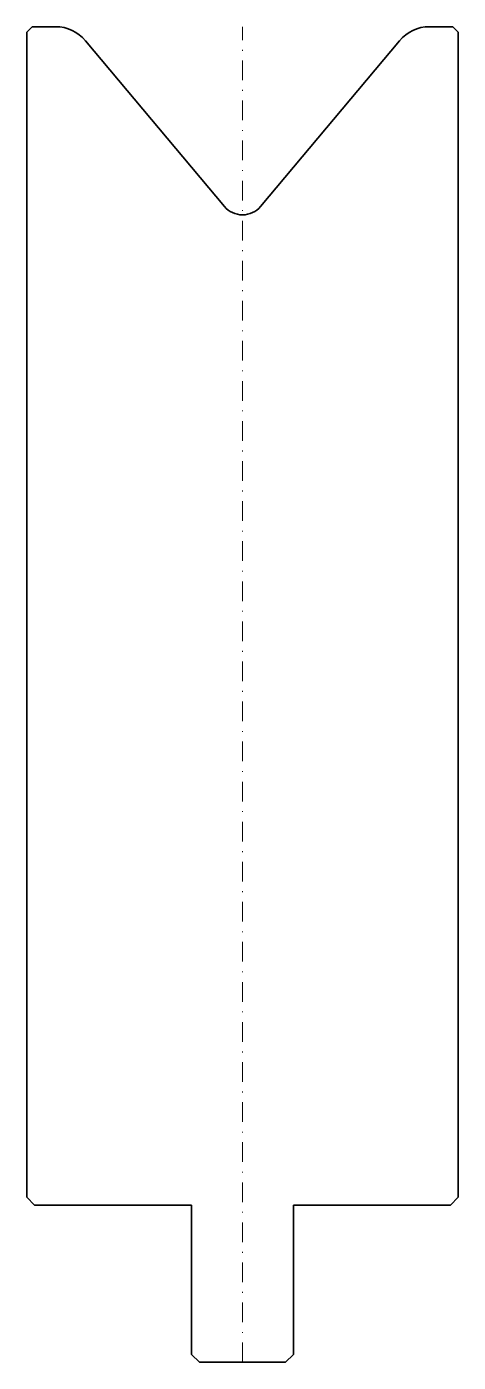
# Model space of a CAD drawing. Header units: millimetres. Extents: x -28 to 28, y -170 to 0.
import ezdxf

# ---------------------------------------------------------------- set-up
doc = ezdxf.new("R2010")
doc.units = ezdxf.units.MM
doc.header["$LTSCALE"] = 5
doc.linetypes.add('AUSGEZOGEN', pattern=[0])
doc.linetypes.add('DASHDOT', pattern=[1, 0.5, -0.25, 0, -0.25])
doc.layers.add('2', color=7, linetype='Continuous')

msp = doc.modelspace()

# ---------------------------------------------------------------- linework, layer by layer
at = {"layer": '2', "color": 7, "linetype": 'AUSGEZOGEN', "lineweight": 35}
for p, q in [((-26.8, 0), (-27.5, -0.7)), ((-23.83, 0), (-26.8, 0)), ((26.8, 0), (23.83, 0)), ((27.5, -0.7), (26.8, 0)), ((-27.5, -0.7), (-27.5, -149)), ((27.5, -149), (27.5, -0.7)), ((-2.3, -22.88), (-20, -1.79)), ((20, -1.79), (2.3, -22.88)), ((-27.5, -149), (-26.5, -150)), ((26.5, -150), (27.5, -149)), ((-26.5, -150), (-6.5, -150)), ((-6.5, -150), (-6.5, -169)), ((6.5, -169), (6.5, -150)), ((6.5, -150), (26.5, -150)), ((-6.5, -169), (-5.5, -170)), ((-5.5, -170), (5.5, -170)), ((5.5, -170), (6.5, -169))]:
    msp.add_line(p, q, dxfattribs=at)
at = {"layer": '2', "color": 7, "linetype": 'DASHDOT', "lineweight": 18}
msp.add_line((0, -170), (0, 0), dxfattribs=at)
at = {"layer": '2', "color": 7, "linetype": 'AUSGEZOGEN', "lineweight": 35}
for centre, radius, start, end in [((-23.83, -5), 5, 40, 90), ((23.83, -5), 5, 90, 140), ((0, -20.95), 3, 220, 320)]:
    msp.add_arc(centre, radius, start, end, dxfattribs=at)

doc.saveas('drawing.dxf')
